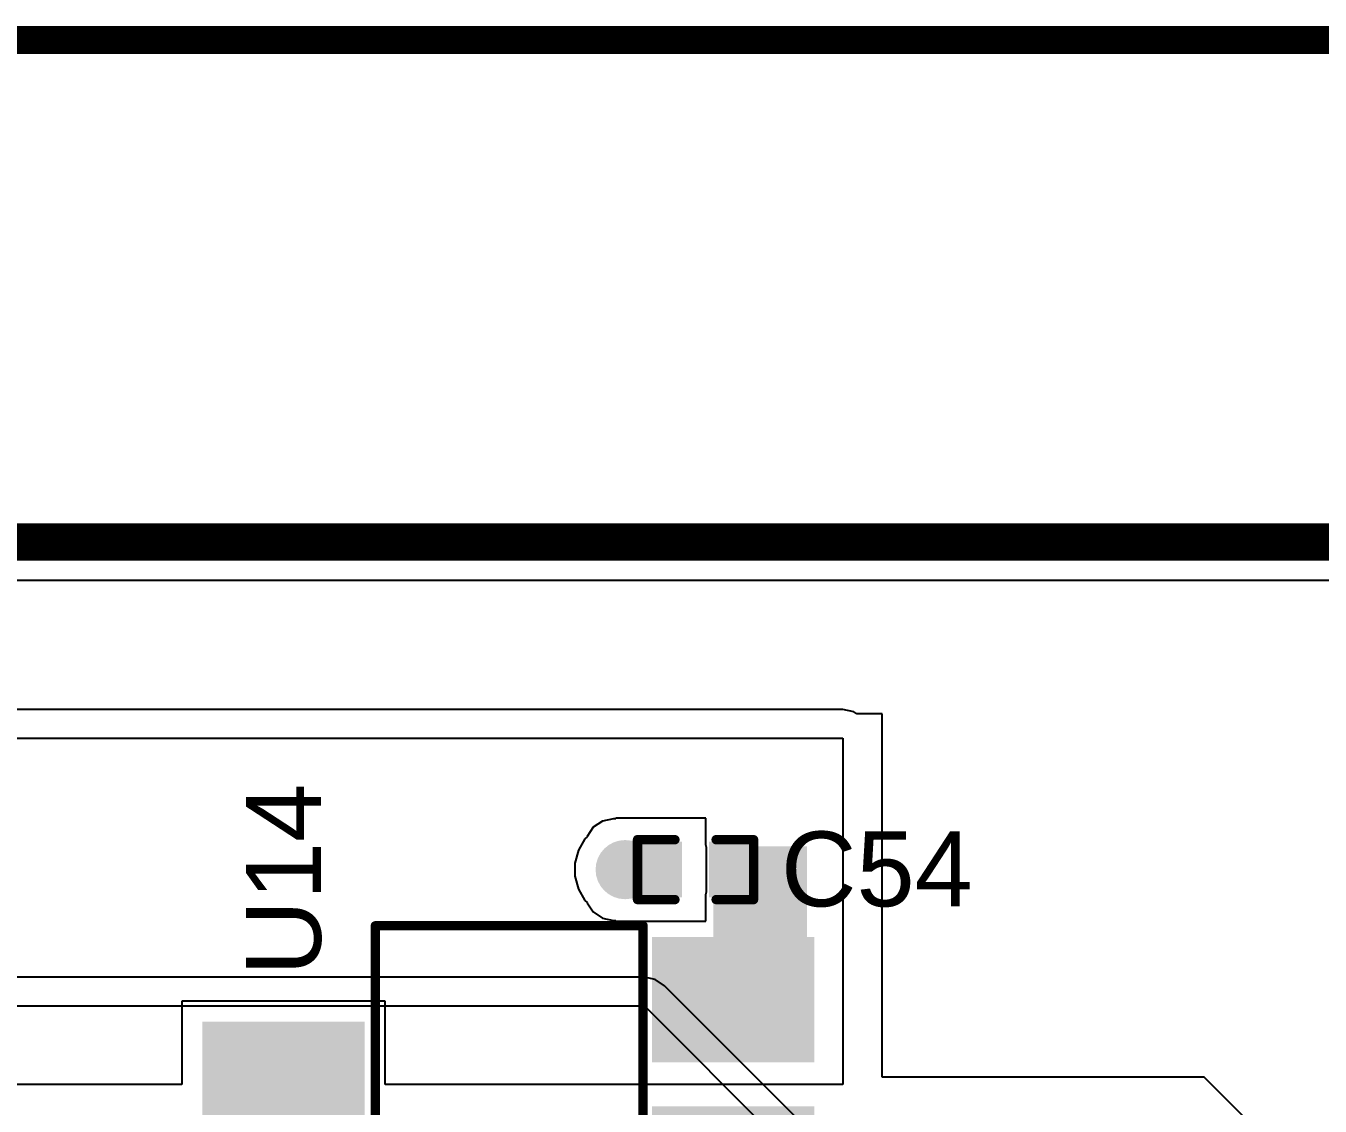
# Model space of a CAD drawing. Header units: millimetres. Extents: x -1.53 to 7.44, y -0.61 to 4.57.
# Drawn here: x 5.819 to 6.51, y 3.954 to 4.532 of the extents above; entities that cross this region are included whole.
import ezdxf

# ---------------------------------------------------------------- set-up
doc = ezdxf.new("R2010")
doc.units = ezdxf.units.MM
doc.header["$MEASUREMENT"] = 0
for name, color, linetype in [('BottomLayer', 5, 'Continuous'), ('BottomSolder', 6, 'Continuous'), ('Mechanical1', 6, 'Continuous'), ('Mechanical2', 216, 'Continuous'), ('TopLayer', 1, 'Continuous'), ('TopOverlay', 2, 'Continuous'), ('TopPaste', 8, 'Continuous'), ('TopSolder', 216, 'Continuous'), ('ViaHoleLayer', 16, 'Continuous')]:
    doc.layers.add(name, color=color, linetype=linetype)
doc.styles.add('Arial', font='', dxfattribs={"height": 0.2})
doc.styles.get('Arial').set_extended_font_data('Arial')

# ---------------------------------------------------------------- blocks, each defined once
blk = doc.blocks.new('SOT__223_73')
at = {"layer": 'TopLayer'}
for points in [[(-0.0748, 0.15945), (0.0748, 0.15945), (0.0748, 0.08071), (-0.0748, 0.08071)], [(-0.12008, -0.08071), (-0.06102, -0.08071), (-0.06102, -0.15945), (-0.12008, -0.15945)], [(-0.02953, -0.08071), (0.02953, -0.08071), (0.02953, -0.15945), (-0.02953, -0.15945)], [(0.06102, -0.08071), (0.12008, -0.08071), (0.12008, -0.15945), (0.06102, -0.15945)]]:
    blk.add_hatch(color=1, dxfattribs=at).paths.add_polyline_path(points)
at = {"layer": 'TopPaste'}
for points in [[(-0.0748, 0.15945), (0.0748, 0.15945), (0.0748, 0.08071), (-0.0748, 0.08071)], [(-0.12008, -0.08071), (-0.06102, -0.08071), (-0.06102, -0.15945), (-0.12008, -0.15945)], [(-0.02953, -0.08071), (0.02953, -0.08071), (0.02953, -0.15945), (-0.02953, -0.15945)], [(0.06102, -0.08071), (0.12008, -0.08071), (0.12008, -0.15945), (0.06102, -0.15945)]]:
    blk.add_hatch(color=8, dxfattribs=at).paths.add_polyline_path(points)
at = {"layer": 'TopSolder'}
for points in [[(-0.0788, 0.16345), (0.0788, 0.16345), (0.0788, 0.07671), (-0.0788, 0.07671)], [(-0.12408, -0.07671), (-0.05702, -0.07671), (-0.05702, -0.16345), (-0.12408, -0.16345)], [(-0.03353, -0.07671), (0.03353, -0.07671), (0.03353, -0.16345), (-0.03353, -0.16345)], [(0.05702, -0.07671), (0.12408, -0.07671), (0.12408, -0.16345), (0.05702, -0.16345)]]:
    blk.add_hatch(color=216, dxfattribs=at).paths.add_polyline_path(points)
at = {"layer": 'TopOverlay'}
for points, const_width in [([(-0.13, 0.071), (0.13, 0.071)], 0.005), ([(-0.13, 0.071), (-0.13, -0.072)], 0.005), ([(0.13, 0.071), (0.13, -0.072)], 0.005), ([(-0.13, -0.072), (0.13, -0.072)], 0.005), ([(-0.132, -0.116), (-0.127, -0.121)], 0.00787), ([(-0.132, -0.116), (-0.132, -0.126)], 0.00787), ([(-0.127, -0.121), (-0.132, -0.126)], 0.00787)]:
    blk.add_lwpolyline(points, dxfattribs=dict(at, const_width=const_width))
for points, const_width in [([(-0.13125, 0.071, 1), (-0.12875, 0.071, 1)], 0.0025), ([(-0.13125, 0.071, 1), (-0.12875, 0.071, 1)], 0.0025), ([(0.12875, 0.071, 1), (0.13125, 0.071, 1)], 0.0025), ([(0.12875, 0.071, 1), (0.13125, 0.071, 1)], 0.0025), ([(-0.13125, -0.072, 1), (-0.12875, -0.072, 1)], 0.0025), ([(-0.13125, -0.072, 1), (-0.12875, -0.072, 1)], 0.0025), ([(0.12875, -0.072, 1), (0.13125, -0.072, 1)], 0.0025), ([(0.12875, -0.072, 1), (0.13125, -0.072, 1)], 0.0025), ([(-0.13397, -0.116, 1), (-0.13003, -0.116, 1)], 0.00394), ([(-0.13397, -0.116, 1), (-0.13003, -0.116, 1)], 0.00394), ([(-0.12897, -0.121, 1), (-0.12503, -0.121, 1)], 0.00394), ([(-0.12897, -0.121, 1), (-0.12503, -0.121, 1)], 0.00394), ([(-0.13397, -0.126, 1), (-0.13003, -0.126, 1)], 0.00394), ([(-0.13397, -0.126, 1), (-0.13003, -0.126, 1)], 0.00394)]:
    blk.add_lwpolyline(points, format="xyb", close=True, dxfattribs=dict(at, const_width=const_width))
blk = doc.blocks.new('C___0402_179')
at = {"layer": 'TopLayer'}
for points in [[(-0.0275, -0.0125), (-0.0275, 0.0125), (-0.0095, 0.0125), (-0.0095, -0.0125)], [(0.0095, -0.0125), (0.0095, 0.0125), (0.0275, 0.0125), (0.0275, -0.0125)]]:
    blk.add_hatch(color=1, dxfattribs=at).paths.add_polyline_path(points)
at = {"layer": 'TopPaste'}
for points in [[(-0.0275, -0.0125), (-0.0275, 0.0125), (-0.0095, 0.0125), (-0.0095, -0.0125)], [(0.0095, -0.0125), (0.0095, 0.0125), (0.0275, 0.0125), (0.0275, -0.0125)]]:
    blk.add_hatch(color=8, dxfattribs=at).paths.add_polyline_path(points)
at = {"layer": 'TopSolder'}
for points in [[(-0.02986, -0.01486), (-0.02986, 0.01486), (-0.00714, 0.01486), (-0.00714, -0.01486)], [(0.00714, -0.01486), (0.00714, 0.01486), (0.02986, 0.01486), (0.02986, -0.01486)]]:
    blk.add_hatch(color=216, dxfattribs=at).paths.add_polyline_path(points)
at = {"layer": 'TopOverlay', "const_width": 0.005}
for points in [[(-0.031, -0.016), (-0.031, 0.016)], [(-0.031, 0.016), (-0.011, 0.016)], [(0.011, 0.016), (0.031, 0.016)], [(0.031, -0.016), (0.031, 0.016)], [(-0.031, -0.016), (-0.011, -0.016)], [(0.011, -0.016), (0.031, -0.016)]]:
    blk.add_lwpolyline(points, dxfattribs=at)
at = {"layer": 'TopOverlay', "const_width": 0.0025}
for points in [[(-0.03225, 0.016, 1), (-0.02975, 0.016, 1)], [(-0.03225, 0.016, 1), (-0.02975, 0.016, 1)], [(-0.01225, 0.016, 1), (-0.00975, 0.016, 1)], [(0.00975, 0.016, 1), (0.01225, 0.016, 1)], [(0.02975, 0.016, 1), (0.03225, 0.016, 1)], [(0.02975, 0.016, 1), (0.03225, 0.016, 1)], [(-0.03225, -0.016, 1), (-0.02975, -0.016, 1)], [(-0.03225, -0.016, 1), (-0.02975, -0.016, 1)], [(-0.01225, -0.016, 1), (-0.00975, -0.016, 1)], [(0.00975, -0.016, 1), (0.01225, -0.016, 1)], [(0.02975, -0.016, 1), (0.03225, -0.016, 1)], [(0.02975, -0.016, 1), (0.03225, -0.016, 1)]]:
    blk.add_lwpolyline(points, format="xyb", close=True, dxfattribs=at)

msp = doc.modelspace()

# ---------------------------------------------------------------- hatches: boundary and pattern name
at = {"layer": 'BottomLayer'}
h = msp.add_hatch(color=5, dxfattribs=at)
edge = h.paths.add_edge_path()
edge.add_arc((6.13876, 4.0808), 0.01181, 0, 360)
at = {"layer": 'BottomSolder'}
h = msp.add_hatch(color=6, dxfattribs=at)
edge = h.paths.add_edge_path()
edge.add_arc((6.13876, 4.0808), 0.01581, 0, 360)
at = {"layer": 'TopLayer'}
h = msp.add_hatch(color=1, dxfattribs=at)
edge = h.paths.add_edge_path()
edge.add_arc((6.13876, 4.0808), 0.01181, 0, 360)
for points in [[(6.16684, 4.09261), (6.13256, 4.09261), (6.13256, 4.06899), (6.16684, 4.06899)], [(6.16684, 4.09261), (6.13876, 4.09261), (6.13876, 4.06899), (6.16684, 4.06899)], [(6.18584, 3.98182), (6.23579, 3.98182), (6.23579, 4.0933), (6.18584, 4.0933)]]:
    msp.add_hatch(color=1, dxfattribs=at).paths.add_polyline_path(points)
at = {"layer": 'TopSolder'}
h = msp.add_hatch(color=216, dxfattribs=at)
edge = h.paths.add_edge_path()
edge.add_arc((6.13876, 4.0808), 0.01581, 0, 360)
at = {"layer": 'ViaHoleLayer'}
h = msp.add_hatch(color=16, dxfattribs=at)
edge = h.paths.add_edge_path()
edge.add_arc((6.13876, 4.0808), 0.00591, 0, 360)

# ---------------------------------------------------------------- linework, layer by layer
at = {"layer": 'BottomLayer'}
for p, q in [((-1.43577, 4.23545), (6.96114, 4.23545)), ((6.149, 4.02329), (3.41638, 4.02329)), ((6.15485, 4.02213), (6.149, 4.02329)), ((6.15982, 4.01881), (6.15485, 4.02213)), ((6.51781, 3.66081), (6.15982, 4.01881)), ((3.41638, 4.008), (6.149, 4.008)), ((6.149, 4.008), (6.507, 3.65))]:
    msp.add_line(p, q, dxfattribs=at)
at = {"layer": 'Mechanical1', "const_width": 0.015}
msp.add_lwpolyline([(3.12923, 4.524), (7.04544, 4.524)], dxfattribs=at)
at = {"layer": 'Mechanical2', "const_width": 0.02}
msp.add_lwpolyline([(-1.43577, 4.25584), (6.96114, 4.25584)], dxfattribs=at)
at = {"layer": 'TopLayer'}
for p, q in [((1.861, 4.23545), (6.725, 4.23545)), ((6.255, 4.16629), (2.962, 4.16629)), ((6.26085, 4.16513), (6.255, 4.16629)), ((6.26254, 4.164), (6.26085, 4.16513)), ((6.276, 4.164), (6.26254, 4.164)), ((6.276, 3.97), (6.276, 4.164)), ((2.962, 4.151), (6.255, 4.151)), ((6.255, 4.151), (6.255, 3.966)), ((6.12671, 4.10674), (6.12175, 4.10342)), ((6.13256, 4.1079), (6.12671, 4.10674)), ((6.13384, 4.1079), (6.13256, 4.1079)), ((6.18184, 4.1083), (6.13384, 4.1083)), ((6.13384, 4.1083), (6.13384, 4.1079)), ((6.18184, 4.09409), (6.18184, 4.1083)), ((6.12175, 4.10342), (6.11843, 4.09846)), ((6.1173, 4.09726), (6.11377, 4.09115)), ((6.11841, 4.09837), (6.1173, 4.09726)), ((6.11843, 4.09846), (6.11841, 4.09837)), ((6.18213, 4.09261), (6.18184, 4.09409)), ((6.18213, 4.06899), (6.18213, 4.09261)), ((6.11377, 4.09115), (6.11195, 4.08433)), ((6.11195, 4.08433), (6.11195, 4.07727)), ((6.11195, 4.07727), (6.11377, 4.07045)), ((6.11377, 4.07045), (6.1173, 4.06434)), ((6.18184, 4.06751), (6.18213, 4.06899)), ((6.18184, 4.0533), (6.18184, 4.06751)), ((6.1173, 4.06434), (6.11841, 4.06323)), ((6.11841, 4.06323), (6.11843, 4.06314)), ((6.11843, 4.06314), (6.12175, 4.05817)), ((6.12175, 4.05817), (6.12671, 4.05486)), ((6.12671, 4.05486), (6.13256, 4.05369)), ((6.13256, 4.05369), (6.13384, 4.05369)), ((6.13384, 4.05369), (6.13384, 4.0533)), ((6.13384, 4.0533), (6.18184, 4.0533)), ((6.01063, 4.0106), (5.90189, 4.0106)), ((5.90189, 4.0106), (5.90189, 3.966)), ((6.01063, 3.966), (6.01063, 4.0106)), ((6.448, 3.97), (6.276, 3.97)), ((6.505, 3.913), (6.448, 3.97)), ((5.90189, 3.966), (5.19021, 3.966)), ((6.255, 3.966), (6.01063, 3.966))]:
    msp.add_line(p, q, dxfattribs=at)

# ---------------------------------------------------------------- block references
msp.add_blockref('C___0402_179', (6.17634, 4.0808))
at = {"rotation": 90}
msp.add_blockref('SOT__223_73', (6.07634, 3.9208), dxfattribs=at)

# ---------------------------------------------------------------- texts
at = {"layer": 'TopOverlay', "style": 'Arial'}
msp.add_text('U14', height=0.04, rotation=90, dxfattribs=at).set_placement((5.97626, 4.02418))
msp.add_text('C54', height=0.04, dxfattribs=at).set_placement((6.22195, 4.06117))

doc.saveas('drawing.dxf')
